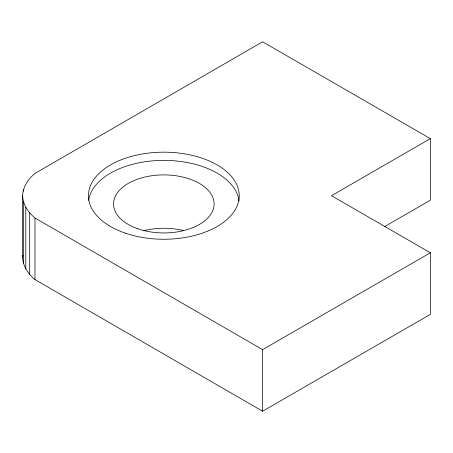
<?xml version="1.0" encoding="UTF-8"?>
<svg xmlns="http://www.w3.org/2000/svg" width="453" height="453" viewBox="0 0 453 453"><rect width="100%" height="100%" fill="white"/><g stroke="black" fill="none" stroke-linecap="round" stroke-linejoin="round"><path stroke-width="0.68" d="M430.35 138.635L331.483 195.713L430.35 252.791L430.35 314.365L262.604 411.216L34.989 279.592C28.273 274.042 22.826 266.262 22.65 257.287L22.65 195.713C22.826 186.738 28.273 178.958 34.989 173.408L262.604 41.784L430.35 138.635L430.35 200.209L384.58 226.63M22.65 257.287L22.916 255.311M262.604 411.216L262.604 349.642L430.35 252.791M22.65 195.713C22.826 204.694 28.273 212.474 34.989 218.018L262.604 349.642M34.989 218.018L34.989 279.592M29.688 212.921L29.688 274.495M25.81 207.423L25.81 268.991M23.443 189.79L23.443 191.206M23.443 201.636L23.443 263.21M88.675 200.322A75.408 43.539 0 0 1 164.28 160.385A75.408 43.539 0 0 1 239.048 200.849M143.89 230.639A50.272 29.026 0 0 1 183.72 230.634M125.724 233.284A75.408 43.539 0 0 0 239.235 195.979A75.408 43.539 0 0 0 126.517 157.876A75.408 43.539 0 0 0 125.724 233.284M137.446 228.629A50.272 29.026 0 0 0 214.076 204.762A50.272 29.026 0 0 0 139.954 178.38A50.272 29.026 0 0 0 137.446 228.629"/></g></svg>
